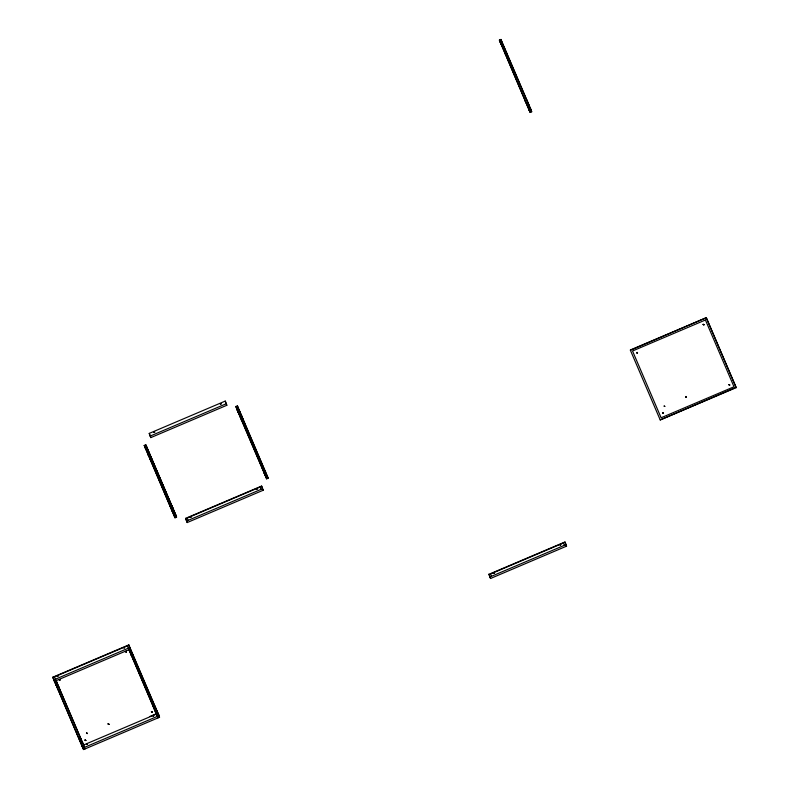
<?xml version="1.0" encoding="UTF-8"?>
<svg xmlns="http://www.w3.org/2000/svg" width="789" height="789" viewBox="0 0 789 789"><rect width="100%" height="100%" fill="white"/><g stroke="black" fill="none" stroke-linecap="round" stroke-linejoin="round"><path stroke-width="1.18" d="M59.274 679.753L59.668 680.246L59.954 679.743M685.68 396.502L685.927 397.084L686.272 396.492M125.855 651.319L126.053 652.02L126.141 651.319M499.407 40.111L500.946 39.45L530.75 109.099L531.697 111.782L530.159 112.442L499.407 40.111L530.159 112.442M500.354 42.793L501.893 42.133L500.946 39.45M529.212 109.76L530.75 109.099M225.23 401.088L226.828 405.29L150.837 437.599L149.239 433.398L225.23 401.088L225.881 402.607M150.196 436.08L226.187 403.771L226.828 405.29M144.269 445.46L145.807 444.799L175.612 514.458L176.568 517.14L175.02 517.791L144.269 445.46L175.02 517.791M237.459 410.704L235.862 406.513L237.41 405.852L268.161 478.193L266.623 478.844L236.818 409.195L238.357 408.534L237.41 405.852M145.215 448.142L146.764 447.481L176.568 517.14M174.073 515.109L175.612 514.458M261.593 486.054L263.191 490.245L187.2 522.555L185.602 518.363L261.593 486.054L262.234 487.563M186.549 521.046L262.54 488.736L263.191 490.245M630.303 350L706.293 317.691L736.206 387.636L660.215 419.945L630.411 350.296L706.293 317.691M158.589 714.558L159.546 717.24L83.555 749.55L52.794 677.218L128.785 644.909L158.697 714.864M52.902 677.514L128.893 645.205M734.963 387.823L660.215 419.945M53.751 679.901L129.731 647.591L159.546 717.24M150.009 716.422L156.814 713.522M84.453 747.38L83.604 745.003L156.508 714.006L128.893 649.475M488.963 574.284L564.954 541.974L565.605 543.483L566.551 546.166L490.561 578.475L488.963 574.284L490.561 578.475M489.91 576.966L565.9 544.657L564.954 541.974M503.441 45.437L503.283 45.081M505.276 49.865L505.009 49.234L505.285 49.875M506.587 53.05L506.706 53.317M529.311 106.15L528.936 105.006L529.202 105.637M501.607 45.417L501.725 45.693M503.451 49.855L503.569 50.131M527.476 105.874L527.545 106.051M238.968 414.156L239.126 414.521M241.375 419.787L241.631 420.379L241.345 419.709M262.52 469.09L262.806 469.761M262.786 469.711L262.53 469.12M264.068 472.581L263.842 472.059L264.128 472.729M148.273 450.736L148.016 450.115L148.302 450.785M149.082 452.856L149.2 453.123M150.127 455.174L149.861 454.553L150.147 455.223M151.547 458.626L151.281 458.005L151.577 458.675M174.083 511.272L173.787 510.345L174.014 511.094M146.498 450.854L146.754 451.446L146.468 450.775M148.352 455.292L148.608 455.884L148.312 455.214M149.772 458.734L150.028 459.326L149.742 458.656M170.927 508.047L171.213 508.708L170.917 508.037M132.838 654.673L133.124 655.334L132.838 654.663M157.041 711.116C157.189 712.191 156.636 709.913 157.001 711.017M153.214 706.658L152.948 706.037L153.234 706.707M154.18 708.808L153.904 708.157L154.19 708.818M155.492 711.994L155.611 712.26M58.652 686.933L58.386 686.312L58.682 686.982M60.082 690.385L59.816 689.754L60.102 690.434M80.054 737.044L80.33 737.705L80.044 737.034M82.598 742.765L82.342 742.153L82.559 742.666M79.462 739.806L79.738 740.467L79.452 739.796M80.912 743.317L81.06 743.435M529.054 105.529L529.301 106.12M527.506 106.18L527.772 106.801L527.634 106.239M264.108 472.68L264.236 473.213L263.999 472.65M155.344 711.639L155.601 712.23M505.078 53.79L504.999 53.573M240.596 413.683L240.675 413.909M147.573 453.596L147.484 453.369M172.535 511.676L172.416 511.4M131.191 650.708L131.112 650.491M134.347 658.292L134.426 658.509M155.472 711.698L155.384 711.51M82.628 743.07L82.539 742.853M55.2 683.018L55.122 682.801M55.98 685.049L56.088 685.306M58.475 690.908L58.396 690.681M172.327 511.183L172.436 511.706M706.402 317.987L736.206 387.636M501.893 42.133L531.697 111.782M565.9 544.657L566.551 546.166M238.357 408.534L268.161 478.193M235.862 406.513L265.666 476.161M149.239 433.398L150.837 437.599M185.602 518.363L187.2 522.555M146.567 446.613L175.917 515.621M157.997 717.901L127.246 645.56M55.989 680.473L83.604 745.003M85.094 748.889L54.342 676.558M52.794 677.218L83.555 749.55M526.155 102.915L526.224 103.093M264.157 468.666L264.236 468.844M265.508 471.664L265.587 471.842M263.23 466.595L263.309 466.772M171.637 505.542L171.706 505.719M155.561 707.753L155.64 707.93M131.98 652.779L132.049 652.957M154.614 705.652L154.683 705.83M130.501 653.568L130.54 653.657M132.838 659.032L132.917 659.209M57.528 684.438L57.607 684.605M78.624 737.962L78.693 738.139M528.669 108.547L529.508 110.924M500.157 41.925L501.005 44.302M564.362 545.307L563.514 542.931L490.62 573.928L491.458 576.305M265.134 474.948L266.623 478.844M260.991 489.387L260.153 487.01L187.249 518.008L188.098 520.385M145.807 444.799L147.405 449M157.948 713.049L158.895 715.731L82.904 748.031L81.957 745.358M156.784 714.795L157.346 716.382M128.785 644.909L130.382 649.1L54.392 681.41L53.445 678.727M57.597 676.232L58.278 675.966L57.627 676.203M154.042 432.421L154.723 432.155L154.042 432.421M86.751 744.372L87.431 744.106L86.78 744.343M123.981 648.016L124.662 647.739L124.06 647.947M190.396 517.377L191.076 517.111L190.396 517.377M220.427 404.195L221.107 403.929L220.427 404.195M153.135 716.146L153.816 715.879L153.165 716.116M256.78 489.16L257.461 488.884L256.81 489.121M493.766 573.297L494.447 573.031L493.796 573.268M560.151 545.081L560.831 544.804L560.22 545.012M59.382 680.049L60.063 680.325L59.422 679.97M86.514 732.991L87.204 733.257L86.514 732.991M86.622 733.297L87.313 733.563L86.622 733.297M85.044 739.983L85.735 740.25L85.094 739.895M85.153 740.279L85.843 740.555L85.153 740.279M125.757 651.822L126.447 652.099L125.757 651.822M108.132 723.799L108.813 724.075L108.132 723.799M108.231 724.105L108.921 724.371L108.231 724.105M151.429 711.757C151.587 713.71 152.967 711.057 151.429 711.757M152.139 711.934L151.478 712.122L152.178 711.964M636.772 352.525C636.93 354.478 638.311 351.825 636.772 352.525M637.492 352.703L636.822 352.89L637.522 352.742M664.131 406.069L664.811 406.345L664.131 406.069M662.553 412.755L663.243 413.032L662.553 412.755M662.661 413.061L663.342 413.328L662.661 413.061M703.157 324.309L703.847 324.575L703.157 324.309M703.265 324.604L703.956 324.881L703.265 324.604M685.74 396.887L686.43 397.153L685.74 396.887M728.937 384.539L729.618 384.805L728.937 384.539M729.036 384.835L729.726 385.101L729.036 384.835M705.425 319.989L632.531 350.987L661.113 417.776L734.007 386.778L705.425 319.989M504.072 47.143L504.329 47.774L504.072 47.143M526.677 99.976L526.944 100.597L526.707 100.035M527.624 102.077L527.89 102.698L527.624 102.077M502.524 47.804L502.79 48.425L502.554 47.863M525.129 100.627L525.395 101.248L525.129 100.627M239.639 411.217L239.895 411.828L239.669 411.276M241.483 415.655L241.74 416.267L241.513 415.714M242.913 419.107L243.16 419.718L242.913 419.107M238.091 411.878L238.357 412.499L238.091 411.878M239.945 416.316L240.201 416.937L239.964 416.375M261.593 467.039L261.859 467.66L261.593 467.039M172.495 507.435L172.752 508.057L172.495 507.435M170 505.986L170.256 506.607L170 505.986M129.475 650.925L129.731 651.546L129.475 650.925M131.319 655.363L131.576 655.984L131.319 655.363M56.571 681.923L56.838 682.544L56.571 681.923M81.02 739.194L81.287 739.816L81.05 739.254M56.867 687.022L57.133 687.643L56.867 687.022"/></g></svg>
